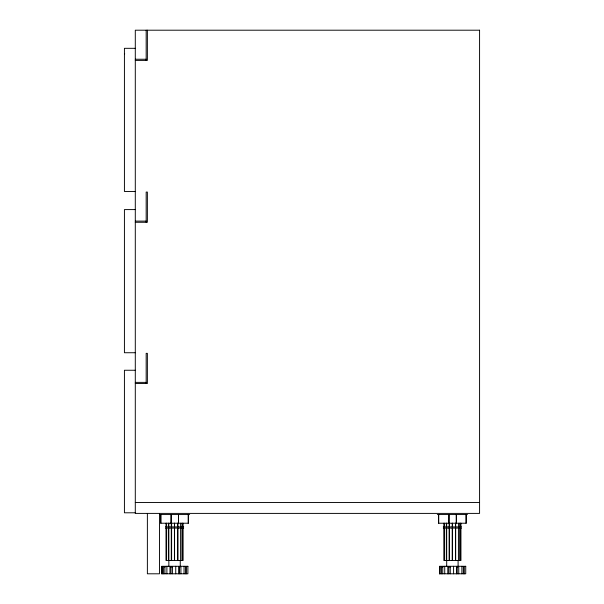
<?xml version="1.0" encoding="UTF-8"?>
<svg xmlns="http://www.w3.org/2000/svg" width="604" height="604" viewBox="0 0 604 604"><rect width="100%" height="100%" fill="white"/><g stroke="black" fill="none" stroke-linecap="round" stroke-linejoin="round"><path stroke-width="0.91" d="M135.296 48.32L124.424 48.32L124.424 191.468L135.296 191.468M135.296 59.237L146.168 59.237M135.296 60.4L147.376 60.4L147.376 30.2M135.296 209.588L124.424 209.588L124.424 352.736L135.296 352.736M135.296 221.109L146.168 221.109M135.296 222.272L147.376 222.272L147.376 192.072L146.168 192.072L146.168 222.272M135.296 370.252L124.424 370.252L124.424 512.796L135.296 512.796M135.296 382.377L146.168 382.377M135.296 383.54L147.376 383.54L147.376 353.34L146.168 353.34L146.168 383.54M135.296 502.528L479.576 502.528M159.456 514.555L189.656 514.555M437.296 514.555L467.496 514.555M165.451 526.922L183.661 526.922M443.291 526.922L461.501 526.922M165.451 528.077L183.661 528.077M443.291 528.077L461.501 528.077M165.239 566.862L163.601 566.862L163.601 573.8M172.631 566.862L169.966 566.862L169.966 573.8M443.079 566.862L441.441 566.862L441.441 573.8M450.471 566.862L447.806 566.862L447.806 573.8M466.228 514.555L466.228 523.223L438.564 523.223L438.564 514.555M466.077 514.555L466.077 523.223M464.287 573.8L464.287 566.862L463.328 566.862L463.328 573.8M461.879 566.288L461.879 573.8M460.943 523.223L460.943 526.922M460.943 528.077L460.943 560.504L443.849 560.504L443.849 528.077M460.293 523.223L460.293 526.922M460.293 528.077L460.293 560.504M459.818 523.223L459.818 526.922M459.818 528.077L459.818 560.504M458.761 573.8L458.761 566.862L456.7 566.862L456.7 573.8M458.436 523.223L458.436 526.922M458.436 528.077L458.436 560.504M458.096 560.504L458.096 566.288M457.069 566.862L457.069 573.8M456.36 514.555L456.36 523.223M456.292 514.555L456.292 523.223M455.665 523.223L455.665 526.922M455.665 528.077L455.665 560.504M455.552 523.223L455.552 526.922M455.552 528.077L455.552 560.504M453.581 566.288L453.581 573.8M452.396 523.223L452.396 526.922M452.396 528.077L452.396 560.504M452.283 523.223L452.283 526.922M452.283 528.077L452.283 560.504M450.259 566.862L450.259 573.8M449.444 523.223L449.444 526.922M449.444 528.077L449.444 560.504M449.127 523.223L449.127 526.922M449.127 528.077L449.127 560.504M448.832 566.862L448.832 573.8M446.666 523.223L446.666 526.922M446.666 528.077L446.696 566.288M446.348 523.223L446.348 526.922M446.348 528.077L446.348 560.504M444.733 566.288L444.733 573.8M444.408 523.223L444.499 526.922M444.408 528.077L444.499 560.504M443.849 523.223L443.849 526.922M442.755 566.862L442.755 573.8M439.954 573.8L439.954 566.862L439.765 573.8M438.715 514.555L438.715 523.223M188.388 514.555L188.388 523.223L160.724 523.223L160.724 514.555M188.237 514.555L188.237 523.223M186.447 573.8L186.447 566.862L185.488 566.862L185.488 573.8M184.039 566.288L184.039 573.8M183.103 523.223L183.103 526.922M183.103 528.077L183.103 560.504L166.009 560.504L166.009 528.077M182.453 523.223L182.453 526.922M182.453 528.077L182.453 560.504M181.978 523.223L181.978 526.922M181.978 528.077L181.978 560.504M180.921 573.8L180.921 566.862L178.859 566.862L178.859 573.8M180.596 523.223L180.596 526.922M180.596 528.077L180.596 560.504M180.256 560.504L180.256 566.288M179.229 566.862L179.229 573.8M178.52 514.555L178.52 523.223M178.452 514.555L178.452 523.223M177.825 523.223L177.825 526.922M177.825 528.077L177.825 560.504M177.712 523.223L177.712 526.922M177.712 528.077L177.712 560.504M175.741 566.288L175.741 573.8M174.556 523.223L174.556 526.922M174.556 528.077L174.556 560.504M174.443 523.223L174.443 526.922M174.443 528.077L174.443 560.504M172.419 566.862L172.419 573.8M171.604 523.223L171.604 526.922M171.604 528.077L171.604 560.504M171.287 523.223L171.287 526.922M171.287 528.077L171.287 560.504M170.992 566.862L170.992 573.8M168.826 523.223L168.826 526.922M168.826 528.077L168.856 566.288M168.508 523.223L168.508 526.922M168.508 528.077L168.508 560.504M166.893 566.288L166.893 573.8M166.568 523.223L166.659 526.922M166.659 528.077L166.568 560.504M166.009 523.223L166.009 526.922M164.915 566.862L164.915 573.8M162.114 573.8L162.114 566.862L161.925 573.8M160.875 514.555L160.875 523.223M159.456 513.4L159.456 573.8L147.376 573.8L147.376 513.4M146.168 30.2L146.168 60.4M124.613 53.416L124.613 54.043M479.576 30.2L135.296 30.2L135.296 513.4L479.576 513.4L479.576 30.2M187.897 566.288L161.63 566.288L161.63 573.8L187.897 573.8L187.897 566.288M465.737 566.288L439.47 566.288L439.47 573.8L465.737 573.8L465.737 566.288M448.983 523.223L448.983 514.555L448.915 523.223M171.143 523.223L171.143 514.555L171.075 523.223"/></g></svg>
